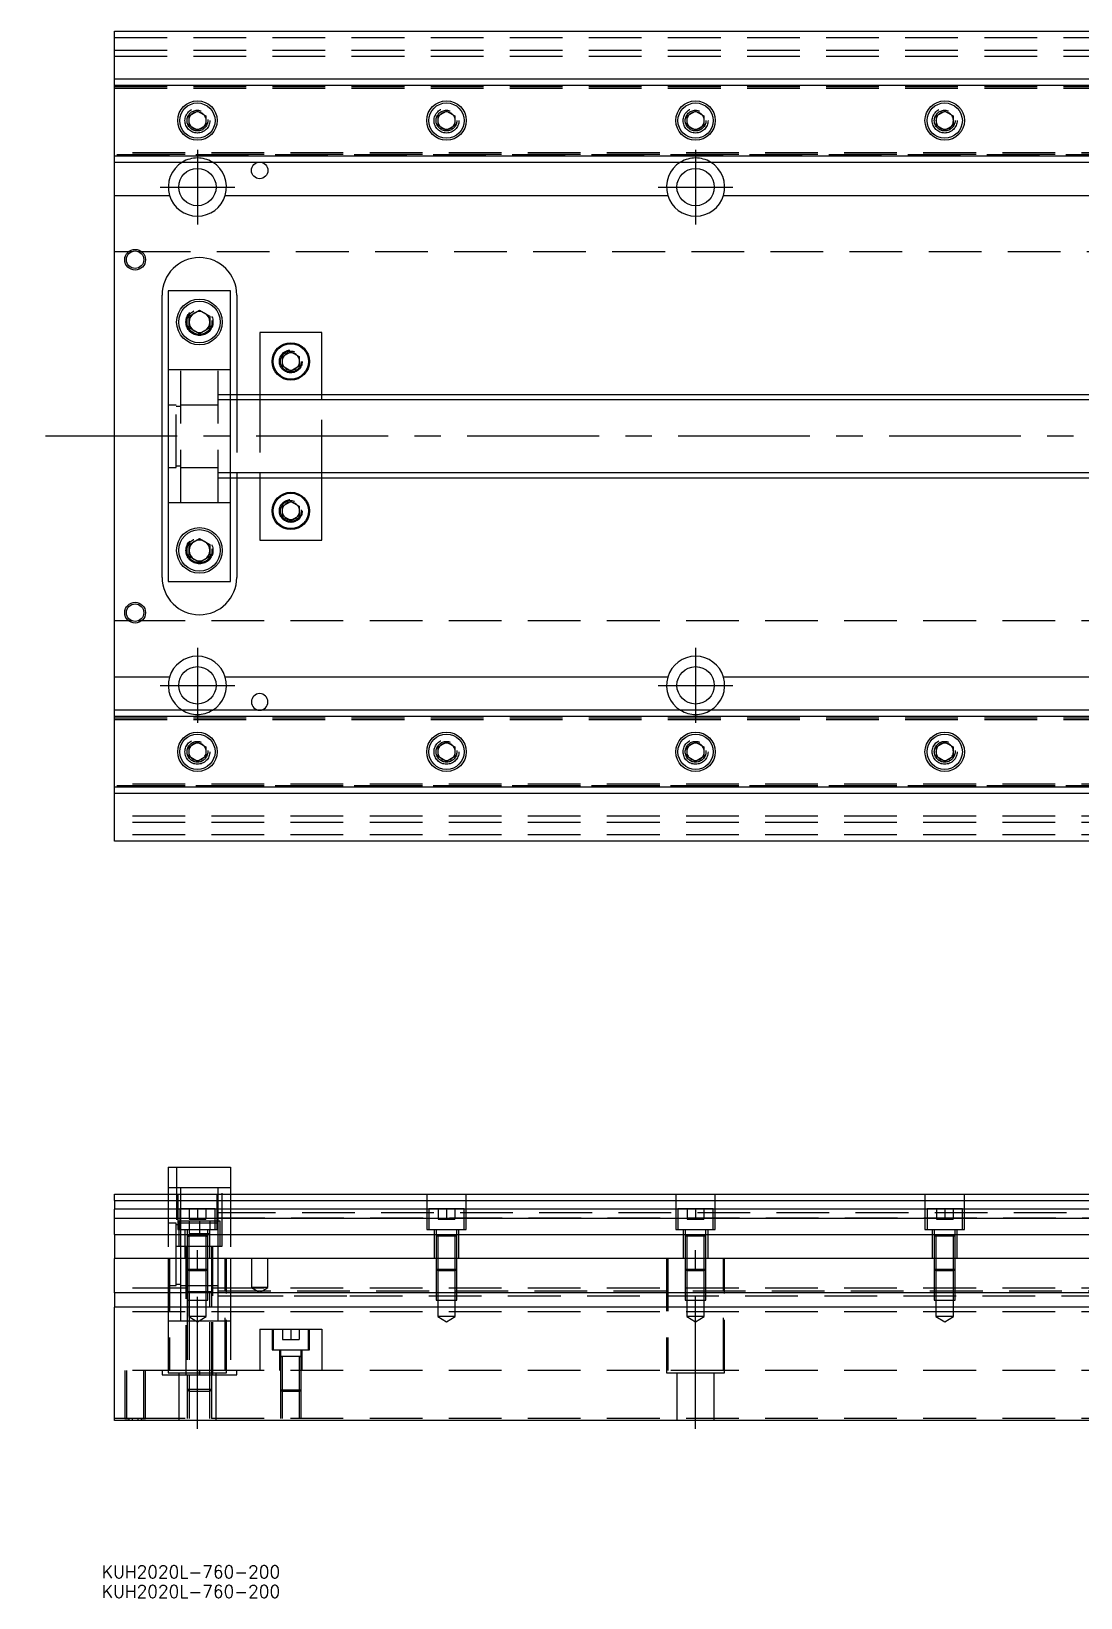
# Model space of a CAD drawing. Extents: x -20 to 986, y -280 to 102.
# Drawn here: x -20 to 232.8, y -279.7 to 97.5 of the extents above; entities that cross this region are included whole.
import ezdxf

# ---------------------------------------------------------------- set-up
doc = ezdxf.new("R2010")
doc.units = 0
doc.linetypes.add('CENTER', pattern=[50.8, 31.75, -6.35, 6.35, -6.35])
doc.linetypes.add('DASHED', pattern=[19.05, 12.7, -6.35])
doc.layers.get('0').update_dxf_attribs({"linetype": 'CONTINUOUS'})
doc.layers.add('CENTER', color=1, linetype='CENTER')
doc.styles.get("Standard").update_dxf_attribs({"font": 'txt.shx', "height": 3, "bigfont": 'bigfont.shx'})

# ---------------------------------------------------------------- blocks, each defined once
blk = doc.blocks.new('*U2')
at = {"color": 7, "linetype": 'CONTINUOUS'}
blk.add_text('KUH2020L-760-200', height=3, dxfattribs=at).set_placement((-3.01, -279.71))
blk = doc.blocks.new('*U3')
at = {"color": 7, "linetype": 'CONTINUOUS'}
blk.add_text('KUH2020L-760-200', height=3, dxfattribs=at).set_placement((-3.01, -274.98))

msp = doc.modelspace()

# ---------------------------------------------------------------- linework, layer by layer
at = {"color": 7, "linetype": 'CONTINUOUS'}
for p, q in [((0, 86), (0, 97.5)), ((0, 97.5), (280, 97.5)), ((0, 84.460392), (0, 86)), ((280, 86), (0, 86)), ((280, 84.460392), (0, 84.460392)), ((0, 67.539608), (0, 84.460392)), ((18, 77.1547), (20, 78.309402)), ((18, 74.8453), (18, 77.1547)), ((20, 78.309402), (22, 77.1547)), ((22, 77.1547), (22, 74.8453)), ((78, 77.1547), (80, 78.309402)), ((78, 74.8453), (78, 77.1547)), ((80, 78.309402), (82, 77.1547)), ((82, 77.1547), (82, 74.8453)), ((138, 77.1547), (140, 78.309402)), ((138, 74.8453), (138, 77.1547)), ((140, 78.309402), (142, 77.1547)), ((142, 77.1547), (142, 74.8453)), ((198, 77.1547), (200, 78.309402)), ((198, 74.8453), (198, 77.1547)), ((200, 78.309402), (202, 77.1547)), ((202, 77.1547), (202, 74.8453)), ((20, 73.690598), (18, 74.8453)), ((22, 74.8453), (20, 73.690598)), ((80, 73.690598), (78, 74.8453)), ((82, 74.8453), (80, 73.690598)), ((140, 73.690598), (138, 74.8453)), ((142, 74.8453), (140, 73.690598)), ((200, 73.690598), (198, 74.8453)), ((202, 74.8453), (200, 73.690598)), ((0, 67.539608), (280, 67.539608)), ((0, 66), (0, 67.539608)), ((0, 66), (280, 66)), ((0, 58), (0, 66)), ((0, 58), (13.291796, 58)), ((0, -58), (0, 58)), ((26.708204, 58), (133.291796, 58)), ((146.708204, 58), (253.291796, 58)), ((11.5, -34), (11.5, 34)), ((28, 35), (13, 35)), ((13, 35), (13, -35)), ((28, -35), (28, 35)), ((29.5, 34), (29.5, 10)), ((18, 28.943376), (20.5, 30.386752)), ((20.5, 30.386752), (23, 28.943376)), ((18, 26.056624), (18, 28.943376)), ((23, 28.943376), (23, 26.056624)), ((20.5, 24.613248), (18, 26.056624)), ((23, 26.056624), (20.5, 24.613248)), ((50, 25), (35, 25)), ((35, 25), (35, 10)), ((50, 10), (50, 25)), ((40.5, 19.1547), (42.5, 20.309402)), ((40.5, 16.8453), (40.5, 19.1547)), ((42.5, 20.309402), (44.5, 19.1547)), ((44.5, 19.1547), (44.5, 16.8453)), ((42.5, 15.690598), (40.5, 16.8453)), ((44.5, 16.8453), (42.5, 15.690598)), ((280, 10), (28, 10)), ((28, -10), (280, -10)), ((29.5, -10), (29.5, -34)), ((35, -10), (35, -25)), ((50, -25), (50, -10)), ((40.5, -16.8453), (42.5, -15.690598)), ((40.5, -19.1547), (40.5, -16.8453)), ((42.5, -15.690598), (44.5, -16.8453)), ((44.5, -16.8453), (44.5, -19.1547)), ((42.5, -20.309402), (40.5, -19.1547)), ((44.5, -19.1547), (42.5, -20.309402)), ((18, -26.056624), (20.5, -24.613248)), ((18, -28.943376), (18, -26.056624)), ((20.5, -24.613248), (23, -26.056624)), ((23, -26.056624), (23, -28.943376)), ((35, -25), (50, -25)), ((20.5, -30.386752), (18, -28.943376)), ((23, -28.943376), (20.5, -30.386752)), ((13, -35), (28, -35)), ((0, -66), (0, -58)), ((13.291796, -58), (0, -58)), ((133.291796, -58), (26.708204, -58)), ((253.291796, -58), (146.708204, -58)), ((0, -67.539608), (0, -66)), ((280, -66), (0, -66)), ((280, -67.539608), (0, -67.539608)), ((0, -84.460392), (0, -67.539608)), ((18, -74.8453), (20, -73.690598)), ((18, -77.1547), (18, -74.8453)), ((20, -73.690598), (22, -74.8453)), ((22, -74.8453), (22, -77.1547)), ((78, -74.8453), (80, -73.690598)), ((78, -77.1547), (78, -74.8453)), ((80, -73.690598), (82, -74.8453)), ((82, -74.8453), (82, -77.1547)), ((138, -74.8453), (140, -73.690598)), ((138, -77.1547), (138, -74.8453)), ((140, -73.690598), (142, -74.8453)), ((142, -74.8453), (142, -77.1547)), ((198, -74.8453), (200, -73.690598)), ((198, -77.1547), (198, -74.8453)), ((200, -73.690598), (202, -74.8453)), ((202, -74.8453), (202, -77.1547)), ((20, -78.309402), (18, -77.1547)), ((22, -77.1547), (20, -78.309402)), ((80, -78.309402), (78, -77.1547)), ((82, -77.1547), (80, -78.309402)), ((140, -78.309402), (138, -77.1547)), ((142, -77.1547), (140, -78.309402)), ((200, -78.309402), (198, -77.1547)), ((202, -77.1547), (200, -78.309402)), ((0, -84.460392), (280, -84.460392)), ((0, -86), (0, -84.460392)), ((0, -86), (280, -86)), ((0, -97.5), (0, -86)), ((280, -97.5), (0, -97.5)), ((13, -176.03), (13, -182.53)), ((13, -176.03), (28, -176.03)), ((28, -176.03), (28, -182.53)), ((0, -184.069608), (0, -182.53)), ((0, -182.53), (286.5, -182.53)), ((0, -184.069608), (0, -186.15154)), ((0, -184.069608), (286.5, -184.069608)), ((286.5, -186.15154), (0, -186.15154)), ((0, -188.366666), (0, -186.15154)), ((0, -192.211934), (0, -188.366666)), ((286.5, -188.366666), (0, -188.366666)), ((0, -192.211934), (0, -198.03)), ((0, -192.211934), (286.5, -192.211934)), ((760, -198.03), (0, -198.03)), ((0, -206.33), (0, -198.03)), ((760, -206.33), (0, -206.33)), ((0, -206.33), (0, -209.73)), ((23, -209.73), (23, -206.33)), ((760, -209.73), (0, -209.73)), ((0, -237.03), (0, -209.73)), ((18, -208.03), (18, -209.73)), ((760, -237.03), (0, -237.03))]:
    msp.add_line(p, q, dxfattribs=at)
at = {"color": 3, "linetype": 'DASHED'}
for p, q in [((0, 96), (760, 96)), ((0, 93), (760, 93)), ((0, 91.5), (760, 91.5)), ((0, 84.204452), (280, 84.204452)), ((0, 84.2), (760, 84.2)), ((0, 83.8), (760, 83.8)), ((22.483582, 76.286038), (22.5, 76)), ((77.5, 76), (77.518502, 76.303588)), ((137.5, 76), (137.518502, 76.303588)), ((197.5, 76), (197.518502, 76.303588)), ((760, 68.2), (0, 68.2)), ((760, 67.8), (0, 67.8)), ((280, 67.795548), (0, 67.795548)), ((0, 44.5), (4.359688, 44.5)), ((5.640312, 44.5), (760, 44.5)), ((23.477798, 27.864306), (23.5, 27.5)), ((16, 16), (13, 16)), ((16, -16), (16, 16)), ((25, 16), (16, 16)), ((25, -16), (25, 16)), ((28, 16), (25, 16)), ((40, 18), (40.012884, 18.253488)), ((28, 10), (25, 10)), ((28, 8.75), (25, 8.75)), ((29.5, 10), (29.5, 8.75)), ((29.5, 8.75), (29.5, -8.75)), ((35, 10), (35, 8.75)), ((35, 8.75), (35, -8.75)), ((50, 8.75), (50, 10)), ((50, -8.75), (50, 8.75)), ((14.85, 7.5), (13, 7.5)), ((14.85, -7.5), (14.85, 7.5)), ((16, 7.15), (14.85, 7.15)), ((25, 7.5), (16, 7.5)), ((13, -7.5), (14.85, -7.5)), ((14.85, -7.15), (16, -7.15)), ((16, -7.5), (25, -7.5)), ((25, -8.75), (28, -8.75)), ((25, -10), (28, -10)), ((29.5, -8.75), (29.5, -10)), ((35, -8.75), (35, -10)), ((50, -10), (50, -8.75)), ((13, -16), (16, -16)), ((16, -16), (25, -16)), ((25, -16), (28, -16)), ((44.983582, -17.713962), (45, -18)), ((23.477798, -27.135694), (23.5, -27.5)), ((4.359688, -44.5), (0, -44.5)), ((760, -44.5), (5.640312, -44.5)), ((0, -67.795548), (280, -67.795548)), ((0, -67.8), (760, -67.8)), ((0, -68.2), (760, -68.2)), ((22.483582, -75.713962), (22.5, -76)), ((82.483582, -75.713962), (82.5, -76)), ((142.483582, -75.713962), (142.5, -76)), ((202.483582, -75.713962), (202.5, -76)), ((760, -83.8), (0, -83.8)), ((760, -84.2), (0, -84.2)), ((280, -84.204452), (0, -84.204452)), ((760, -91.5), (0, -91.5)), ((760, -93), (0, -93)), ((760, -96), (0, -96)), ((15, -176.03), (15, -195.03)), ((26, -195.03), (26, -176.03)), ((16, -181.03), (13, -181.03)), ((16, -182.53), (16, -181.03)), ((25, -181.03), (16, -181.03)), ((25, -182.53), (25, -181.03)), ((28, -181.03), (25, -181.03)), ((13, -182.53), (13, -198.03)), ((15.25, -182.53), (15.25, -191.03)), ((16, -186.03), (16, -182.53)), ((24.75, -191.03), (24.75, -182.53)), ((25, -189.03), (25, -182.53)), ((28, -182.53), (28, -198.03)), ((75.25, -182.53), (75.25, -191.03)), ((84.75, -191.03), (84.75, -182.53)), ((135.25, -182.53), (135.25, -191.03)), ((144.75, -191.03), (144.75, -182.53)), ((195.25, -182.53), (195.25, -191.03)), ((204.75, -191.03), (204.75, -182.53)), ((24.25, -186.03), (15.75, -186.03)), ((15.75, -186.03), (15.75, -191.03)), ((16, -189.03), (16, -186.03)), ((18, -186.03), (18, -188.53)), ((18, -188.53), (20, -188.53)), ((20, -186.03), (20, -188.53)), ((20, -188.53), (22, -188.53)), ((22, -186.03), (22, -188.53)), ((24.25, -191.03), (24.25, -186.03)), ((28, -187.03), (25, -187.03)), ((703, -188.28), (25, -188.28)), ((286.5, -187.03), (28, -187.03)), ((84.25, -186.03), (75.75, -186.03)), ((75.75, -186.03), (75.75, -191.03)), ((78, -186.03), (78, -188.53)), ((78, -188.53), (80, -188.53)), ((80, -186.03), (80, -188.53)), ((80, -188.53), (82, -188.53)), ((82, -186.03), (82, -188.53)), ((84.25, -191.03), (84.25, -186.03)), ((144.25, -186.03), (135.75, -186.03)), ((135.75, -186.03), (135.75, -191.03)), ((138, -186.03), (138, -188.53)), ((138, -188.53), (140, -188.53)), ((140, -186.03), (140, -188.53)), ((140, -188.53), (142, -188.53)), ((142, -186.03), (142, -188.53)), ((144.25, -191.03), (144.25, -186.03)), ((204.25, -186.03), (195.75, -186.03)), ((195.75, -186.03), (195.75, -191.03)), ((198, -186.03), (198, -188.53)), ((198, -188.53), (200, -188.53)), ((200, -186.03), (200, -188.53)), ((200, -188.53), (202, -188.53)), ((202, -186.03), (202, -188.53)), ((204.25, -191.03), (204.25, -186.03)), ((14.85, -189.53), (13, -189.53)), ((14.85, -197.03), (14.85, -189.53)), ((15.5, -189.88), (14.85, -189.88)), ((15.25, -191.03), (24.75, -191.03)), ((15.75, -189.03), (15.5, -189.03)), ((15.5, -189.03), (15.5, -195.03)), ((15.75, -189.88), (15.5, -189.88)), ((24.25, -189.03), (15.75, -189.03)), ((16, -189.88), (15.75, -189.88)), ((16, -191.03), (16, -189.03)), ((24.25, -189.53), (16, -189.53)), ((16, -195.03), (16, -191.03)), ((17, -191.03), (17, -198.03)), ((17.5, -191.03), (17.5, -192.63)), ((18, -189.03), (18, -192.03)), ((18, -192.03), (20.5, -192.03)), ((20.5, -189.03), (20.5, -192.03)), ((20.5, -192.03), (23, -192.03)), ((22.5, -192.63), (22.5, -191.03)), ((23, -189.03), (23, -191.03)), ((23, -198.03), (23, -191.03)), ((25.5, -189.03), (24.25, -189.03)), ((25, -189.53), (24.25, -189.53)), ((25, -195.03), (25, -189.03)), ((25.5, -195.03), (25.5, -189.03)), ((75.25, -191.03), (84.75, -191.03)), ((77, -191.03), (77, -198.03)), ((77.5, -191.03), (77.5, -192.63)), ((82.5, -192.63), (82.5, -191.03)), ((83, -198.03), (83, -191.03)), ((135.25, -191.03), (144.75, -191.03)), ((137, -191.03), (137, -198.03)), ((137.5, -191.03), (137.5, -192.63)), ((142.5, -192.63), (142.5, -191.03)), ((143, -198.03), (143, -191.03)), ((195.25, -191.03), (204.75, -191.03)), ((197, -191.03), (197, -198.03)), ((197.5, -191.03), (197.5, -192.63)), ((202.5, -192.63), (202.5, -191.03)), ((203, -198.03), (203, -191.03)), ((15, -195.03), (26, -195.03)), ((16, -197.03), (16, -195.03)), ((17.25, -195.03), (17.25, -226.03)), ((17.5, -192.625), (17.5, -192.63)), ((17.5, -192.63), (17.757448, -192.63)), ((17.757468, -192.63), (17.5, -192.63)), ((17.5, -192.63), (17.5, -192.635)), ((17.5, -192.63), (17.5, -198.02998)), ((22.242552, -192.63), (17.757468, -192.63)), ((17.9, -192.63), (17.9, -198.02998)), ((22.1, -198.02998), (22.1, -192.63)), ((22.5, -192.63), (22.242552, -192.63)), ((22.242602, -192.63), (22.5, -192.63)), ((22.5, -192.63), (22.5, -192.625)), ((22.5, -192.635), (22.5, -192.63)), ((22.5, -198.02998), (22.5, -192.63)), ((23.5, -198.03), (23.5, -195.03)), ((23.75, -226.03), (23.75, -195.03)), ((25, -197.03), (25, -195.03)), ((77.5, -192.625), (77.5, -192.63)), ((77.757468, -192.63), (77.5, -192.63)), ((77.5, -192.63), (77.5, -198.02998)), ((77.5, -192.63), (77.5, -192.635)), ((82.242552, -192.63), (77.757468, -192.63)), ((77.9, -192.63), (77.9, -198.02998)), ((82.1, -198.02998), (82.1, -192.63)), ((82.5, -192.63), (82.242552, -192.63)), ((82.5, -192.63), (82.5, -192.625)), ((82.5, -198.02998), (82.5, -192.63)), ((82.5, -192.635), (82.5, -192.63)), ((137.5, -192.625), (137.5, -192.63)), ((137.757468, -192.63), (137.5, -192.63)), ((137.5, -192.63), (137.5, -198.02998)), ((137.5, -192.63), (137.5, -192.635)), ((142.242552, -192.63), (137.757468, -192.63)), ((137.9, -192.63), (137.9, -198.02998)), ((142.1, -198.02998), (142.1, -192.63)), ((142.5, -192.63), (142.242552, -192.63)), ((142.5, -192.63), (142.5, -192.625)), ((142.5, -198.02998), (142.5, -192.63)), ((142.5, -192.635), (142.5, -192.63)), ((197.5, -192.625), (197.5, -192.63)), ((197.757468, -192.63), (197.5, -192.63)), ((197.5, -192.63), (197.5, -198.02998)), ((197.5, -192.63), (197.5, -192.635)), ((202.242552, -192.63), (197.757468, -192.63)), ((197.9, -192.63), (197.9, -198.02998)), ((202.1, -198.02998), (202.1, -192.63)), ((202.5, -192.63), (202.242552, -192.63)), ((202.5, -192.63), (202.5, -192.625)), ((202.5, -198.02998), (202.5, -192.63)), ((202.5, -192.635), (202.5, -192.63)), ((13, -198.03), (13, -206.33)), ((13, -198.03), (13, -225.53)), ((13.291796, -198.03), (13.291796, -225.03)), ((14.85, -198.03), (14.85, -197.03)), ((14.85, -204.53), (14.85, -198.03)), ((16, -198.03), (16, -197.03)), ((16, -206.33), (16, -198.03)), ((17.5, -198.03), (17.5, -200.63)), ((17.500006, -198.03), (17.500006, -200.630006)), ((17.9, -198.03), (17.9, -201.03)), ((22.1, -201.03), (22.1, -198.03)), ((22.499994, -200.630006), (22.499994, -198.03)), ((22.5, -200.63), (22.5, -198.03)), ((23.5, -206.03), (23.5, -198.03)), ((25, -198.03), (25, -197.03)), ((25, -206.33), (25, -198.03)), ((26.708204, -225.03), (26.708204, -198.03)), ((27, -225.53), (27, -198.03)), ((28, -198.03), (28, -206.33)), ((33, -198.03), (33, -205.03)), ((37, -205.03), (37, -198.03)), ((77.5, -198.03), (77.5, -200.63)), ((77.500006, -198.03), (77.500006, -200.630006)), ((77.9, -198.03), (77.9, -201.03)), ((82.1, -201.03), (82.1, -198.03)), ((82.499994, -200.630006), (82.499994, -198.03)), ((82.5, -200.63), (82.5, -198.03)), ((133, -198.03), (133, -225.53)), ((133.291796, -198.03), (133.291796, -225.03)), ((137.5, -198.03), (137.5, -200.63)), ((137.500006, -198.03), (137.500006, -200.630006)), ((137.9, -198.03), (137.9, -201.03)), ((142.1, -201.03), (142.1, -198.03)), ((142.499994, -200.630006), (142.499994, -198.03)), ((142.5, -200.63), (142.5, -198.03)), ((146.708204, -225.03), (146.708204, -198.03)), ((147, -225.53), (147, -198.03)), ((197.5, -198.03), (197.5, -200.63)), ((197.500006, -198.03), (197.500006, -200.630006)), ((197.9, -198.03), (197.9, -201.03)), ((202.1, -201.03), (202.1, -198.03)), ((202.499994, -200.630006), (202.499994, -198.03)), ((202.5, -200.63), (202.5, -198.03)), ((17.5, -200.63), (22.5, -200.63)), ((17.5, -200.63), (17.9, -201.03)), ((17.500006, -200.63002), (17.500006, -206.33)), ((22.1, -201.03), (17.9, -201.03)), ((17.9, -201.03002), (17.9, -208.03)), ((22.1, -201.03), (22.5, -200.63)), ((22.1, -208.03), (22.1, -201.03002)), ((22.499994, -206.33), (22.499994, -200.63002)), ((77.5, -200.63), (82.5, -200.63)), ((77.5, -200.63), (77.9, -201.03)), ((77.500006, -200.63002), (77.500006, -206.33)), ((82.1, -201.03), (77.9, -201.03)), ((77.9, -201.03002), (77.9, -208.03)), ((82.1, -201.03), (82.5, -200.63)), ((82.1, -208.03), (82.1, -201.03002)), ((82.499994, -206.33), (82.499994, -200.63002)), ((137.5, -200.63), (142.5, -200.63)), ((137.5, -200.63), (137.9, -201.03)), ((137.500006, -200.63002), (137.500006, -206.33)), ((142.1, -201.03), (137.9, -201.03)), ((137.9, -201.03002), (137.9, -208.03)), ((142.1, -201.03), (142.5, -200.63)), ((142.1, -208.03), (142.1, -201.03002)), ((142.499994, -206.33), (142.499994, -200.63002)), ((197.5, -200.63), (202.5, -200.63)), ((197.5, -200.63), (197.9, -201.03)), ((197.500006, -200.63002), (197.500006, -206.33)), ((202.1, -201.03), (197.9, -201.03)), ((197.9, -201.03002), (197.9, -208.03)), ((202.1, -201.03), (202.5, -200.63)), ((202.1, -208.03), (202.1, -201.03002)), ((202.499994, -206.33), (202.499994, -200.63002)), ((760, -205.18), (0, -205.18)), ((13, -204.53), (14.85, -204.53)), ((13, -206.33), (13, -209.73)), ((14.85, -204.18), (16, -204.18)), ((16, -204.53), (17.5, -204.53)), ((16, -209.73), (16, -206.33)), ((23.500006, -206.03), (17.499994, -206.03)), ((22.499994, -206.03), (17.499994, -206.03)), ((17.5, -204.53), (22.499994, -204.53)), ((17.5, -206.03), (17.84965, -206.03)), ((17.849602, -206.03), (17.5, -206.03)), ((17.500006, -206.33), (17.500006, -208.03)), ((22.500266, -206.03), (17.849602, -206.03)), ((18, -206.03), (18, -206.33)), ((18, -206.33), (18, -208.03)), ((22.499994, -204.53), (23.5, -204.53)), ((23.500006, -206.03), (22.499994, -206.03)), ((22.499994, -208.03), (22.499994, -206.33)), ((23.15035, -206.03), (22.500266, -206.03)), ((23, -206.33), (23, -206.03)), ((23.150204, -206.03), (23.5, -206.03)), ((23.5, -206.03), (23.15035, -206.03)), ((23.5, -204.53), (25, -204.53)), ((23.5, -206.03), (23.5, -206.025)), ((23.5, -206.035), (23.5, -206.03)), ((23.5, -206.33), (23.5, -206.03)), ((23.5, -209.73), (23.5, -206.33)), ((25, -205.78), (703, -205.78)), ((25, -209.73), (25, -206.33)), ((25, -207.03), (28, -207.03)), ((28, -206.33), (28, -209.73)), ((28, -207.03), (43.291796, -207.03)), ((37, -205.03), (33, -205.03)), ((33, -205.03), (35, -206.1847)), ((35, -206.1847), (37, -205.03)), ((43.291796, -207.03), (56.708204, -207.03)), ((56.708204, -207.03), (313.291796, -207.03)), ((77.500006, -206.33), (77.500006, -208.03)), ((77.500006, -207.03), (82.499994, -207.03)), ((82.499994, -208.03), (82.499994, -206.33)), ((137.500006, -206.33), (137.500006, -208.03)), ((137.500006, -207.03), (142.499994, -207.03)), ((142.499994, -208.03), (142.499994, -206.33)), ((197.500006, -206.33), (197.500006, -208.03)), ((197.500006, -207.03), (202.499994, -207.03)), ((202.499994, -208.03), (202.499994, -206.33)), ((760, -210.88), (0, -210.88)), ((13, -209.73), (13, -226.03)), ((16, -213.03), (16, -209.73)), ((17.5, -208.03002), (17.5, -209.73)), ((17.5, -209.73), (17.5, -226.02998)), ((17.500006, -208.03), (22.499994, -208.03)), ((17.9, -208.03), (17.9, -212.03)), ((18, -209.73), (18, -226.02998)), ((22.1, -212.03), (22.1, -208.03)), ((23, -226.02998), (23, -209.73)), ((23.5, -226.02998), (23.5, -209.73)), ((25, -213.03), (25, -209.73)), ((28, -209.73), (28, -226.03)), ((77.500006, -208.03), (82.499994, -208.03)), ((77.9, -208.03), (77.9, -212.03)), ((82.1, -212.03), (82.1, -208.03)), ((137.500006, -208.03), (142.499994, -208.03)), ((137.9, -208.03), (137.9, -212.03)), ((142.1, -212.03), (142.1, -208.03)), ((197.500006, -208.03), (202.499994, -208.03)), ((197.9, -208.03), (197.9, -212.03)), ((202.1, -212.03), (202.1, -208.03)), ((13, -213.03), (16, -213.03)), ((16, -213.03), (17.5, -213.03)), ((17.5, -213.03), (18, -213.03)), ((22.1, -212.03), (17.9, -212.03)), ((17.9, -212.03), (20, -213.242436)), ((18, -213.03), (23, -213.03)), ((20, -213.242436), (22.1, -212.03)), ((23, -213.03), (23.5, -213.03)), ((23.5, -213.03), (25, -213.03)), ((25, -213.03), (28, -213.03)), ((82.1, -212.03), (77.9, -212.03)), ((77.9, -212.03), (80, -213.242436)), ((80, -213.242436), (82.1, -212.03)), ((142.1, -212.03), (137.9, -212.03)), ((137.9, -212.03), (140, -213.242436)), ((140, -213.242436), (142.1, -212.03)), ((202.1, -212.03), (197.9, -212.03)), ((197.9, -212.03), (200, -213.242436)), ((200, -213.242436), (202.1, -212.03)), ((35, -215.03), (43.291796, -215.03)), ((35, -215.03), (35, -225.03)), ((38, -215.03), (38, -220.03)), ((38.25, -215.03), (38.25, -220.03)), ((40.5, -215.03), (40.5, -217.53)), ((40.5, -217.53), (42.5, -217.53)), ((42.5, -215.03), (42.5, -217.53)), ((42.5, -217.53), (44.5, -217.53)), ((43.291796, -215.03), (50, -215.03)), ((44.5, -215.03), (44.5, -217.53)), ((46.75, -220.03), (46.75, -215.03)), ((47, -220.03), (47, -215.03)), ((50, -215.03), (50, -225.03)), ((38, -220.03), (47, -220.03)), ((39.75, -220.03), (39.75, -225.03)), ((40, -220.03), (40, -221.635)), ((40, -221.625), (40, -225.02998)), ((40, -221.63), (40.257448, -221.63)), ((40.257468, -221.63), (40, -221.63)), ((44.742552, -221.63), (40.257468, -221.63)), ((40.4, -221.63), (40.4, -225.02998)), ((44.6, -225.02998), (44.6, -221.63)), ((45, -221.63), (44.742552, -221.63)), ((44.742602, -221.63), (45, -221.63)), ((45, -221.635), (45, -220.03)), ((45, -225.02998), (45, -221.625)), ((45.25, -225.03), (45.25, -220.03)), ((760, -225.03), (0, -225.03)), ((2.500006, -225.03), (2.500006, -236.53)), ((2.9, -225.03), (2.9, -236.53)), ((7.1, -236.53), (7.1, -225.03)), ((7.499994, -236.53), (7.499994, -225.03)), ((11.5, -225.03), (11.5, -226.03)), ((11.5, -226.03), (20.5, -226.03)), ((13, -225.53), (20, -225.53)), ((26.708204, -225.03), (13.291796, -225.03)), ((15.5, -225.53), (15.5, -237.03)), ((17.5, -226.03), (17.5, -229.53)), ((17.500006, -226.03), (17.500006, -229.530006)), ((18, -226.03), (18, -230.03)), ((20, -225.53), (27, -225.53)), ((20.5, -225.03), (20.5, -226.03)), ((20.5, -226.03), (20.5, -225.03)), ((20.5, -226.03), (29.5, -226.03)), ((23, -230.03), (23, -226.03)), ((23.499994, -229.530006), (23.499994, -226.03)), ((23.5, -229.53), (23.5, -226.03)), ((24.5, -237.03), (24.5, -225.53)), ((29.5, -226.03), (29.5, -225.03)), ((40, -225.03), (40, -229.63)), ((40.000006, -225.03), (40.000006, -229.630006)), ((40.4, -225.03), (40.4, -230.03)), ((44.6, -230.03), (44.6, -225.03)), ((44.999994, -229.630006), (44.999994, -225.03)), ((45, -229.63), (45, -225.03)), ((133, -225.53), (140, -225.53)), ((146.708204, -225.03), (133.291796, -225.03)), ((135.5, -225.53), (135.5, -237.03)), ((140, -225.53), (147, -225.53)), ((144.5, -237.03), (144.5, -225.53)), ((17.5, -229.53), (23.5, -229.53)), ((17.5, -229.53), (18, -230.03)), ((17.500006, -229.53002), (17.500006, -236.53)), ((23, -230.03), (18, -230.03)), ((18, -230.03002), (18, -236.53)), ((23, -230.03), (23.5, -229.53)), ((23, -236.53), (23, -230.03002)), ((23.499994, -236.53), (23.499994, -229.53002)), ((40, -229.63), (45, -229.63)), ((40, -229.63), (40.4, -230.03)), ((40.000006, -229.63002), (40.000006, -236.53)), ((44.6, -230.03), (40.4, -230.03)), ((40.4, -230.03002), (40.4, -236.53)), ((44.6, -230.03), (45, -229.63)), ((44.6, -236.53), (44.6, -230.03002)), ((44.999994, -236.53), (44.999994, -229.63002)), ((3.500008, -236.53), (0, -236.53)), ((2.500006, -236.53), (3.500008, -236.53)), ((3.500008, -236.53), (3.500008, -237.03)), ((4.359688, -236.53), (3.500008, -236.53)), ((5.640312, -236.53), (4.359688, -236.53)), ((4.359688, -237.03), (4.359688, -236.53)), ((5.640312, -236.53), (5.640312, -237.03)), ((6.499992, -236.53), (5.640312, -236.53)), ((6.499992, -237.03), (6.499992, -236.53)), ((6.499992, -236.53), (7.499994, -236.53)), ((760, -236.53), (6.499992, -236.53))]:
    msp.add_line(p, q, dxfattribs=at)
at = {"color": 3, "linetype": 'CONTINUOUS'}
for p, q in [((280, 8.75), (28, 8.75)), ((28, -8.75), (280, -8.75))]:
    msp.add_line(p, q, dxfattribs=at)
at = {"color": 7, "linetype": 'CONTINUOUS'}
for centre, radius in [((20, 76), 4.75), ((20, 76), 4.25), ((80, 76), 4.75), ((80, 76), 4.25), ((140, 76), 4.75), ((140, 76), 4.25), ((200, 76), 4.75), ((200, 76), 4.25), ((20, 60), 4.5), ((35, 64), 2), ((140, 60), 4.5), ((5, 42.5), 2.1), ((20.5, 27.5), 5.5), ((20.5, 27.5), 5), ((42.5, 18), 4.5), ((42.5, 18), 4.25), ((42.5, -18), 4.5), ((42.5, -18), 4.25), ((20.5, -27.5), 5.5), ((20.5, -27.5), 5), ((5, -42.5), 2.1), ((20, -60), 4.5), ((140, -60), 4.5), ((20, -76), 4.75), ((80, -76), 4.75), ((140, -76), 4.75), ((200, -76), 4.75), ((20, -76), 4.25), ((80, -76), 4.25), ((140, -76), 4.25), ((200, -76), 4.25)]:
    msp.add_circle(centre, radius, dxfattribs=at)
at = {"color": 3, "linetype": 'DASHED'}
for centre, radius in [((20, 76), 3), ((20, 76), 2.5), ((80, 76), 3), ((80, 76), 2.5), ((140, 76), 3), ((140, 76), 2.5), ((200, 76), 3), ((200, 76), 2.5), ((20.5, 27.5), 3.25), ((20.5, 27.5), 3), ((42.5, 18), 2.75), ((42.5, 18), 2.5), ((42.5, -18), 2.75), ((42.5, -18), 2.5), ((20.5, -27.5), 3.25), ((20.5, -27.5), 3), ((20, -76), 3), ((20, -76), 2.5), ((80, -76), 3), ((80, -76), 2.5), ((140, -76), 3), ((140, -76), 2.5), ((200, -76), 3), ((200, -76), 2.5)]:
    msp.add_circle(centre, radius, dxfattribs=at)
at = {"color": 3, "linetype": 'CONTINUOUS'}
for centre in [(5, 42.5), (5, -42.5)]:
    msp.add_circle(centre, 2.5, dxfattribs=at)
at = {"color": 7, "linetype": 'CONTINUOUS'}
for centre, radius, start, end in [((20, 76), 2.1, 162.24721, 180), ((20, 76), 2.1, 180, 197.75279), ((20, 76), 2.1, 137.75279, 162.24721), ((20, 76), 2.1, 102.24721, 137.75279), ((20, 76), 2.1, 77.75279, 102.24721), ((20, 76), 2.1, 42.24721, 77.75279), ((20, 76), 2.1, 17.75279, 42.24721), ((20, 76), 2.1, 342.24721, 17.75279), ((80, 76), 2.1, 162.24721, 180), ((80, 76), 2.1, 180, 197.75279), ((80, 76), 2.1, 137.75279, 162.24721), ((80, 76), 2.1, 102.24721, 137.75279), ((80, 76), 2.1, 77.75279, 102.24721), ((80, 76), 2.1, 42.24721, 77.75279), ((80, 76), 2.1, 17.75279, 42.24721), ((80, 76), 2.1, 342.24721, 17.75279), ((140, 76), 2.1, 162.24721, 180), ((140, 76), 2.1, 180, 197.75279), ((140, 76), 2.1, 137.75279, 162.24721), ((140, 76), 2.1, 102.24721, 137.75279), ((140, 76), 2.1, 77.75279, 102.24721), ((140, 76), 2.1, 42.24721, 77.75279), ((140, 76), 2.1, 17.75279, 42.24721), ((140, 76), 2.1, 342.24721, 17.75279), ((200, 76), 2.1, 162.24721, 180), ((200, 76), 2.1, 180, 197.75279), ((200, 76), 2.1, 137.75279, 162.24721), ((200, 76), 2.1, 102.24721, 137.75279), ((200, 76), 2.1, 77.75279, 102.24721), ((200, 76), 2.1, 42.24721, 77.75279), ((200, 76), 2.1, 17.75279, 42.24721), ((200, 76), 2.1, 342.24721, 17.75279), ((20, 76), 2.1, 197.75279, 222.24721), ((20, 76), 2.1, 222.24721, 257.75279), ((20, 76), 2.1, 257.75279, 282.24721), ((20, 76), 2.1, 282.24721, 317.75279), ((20, 76), 2.1, 317.75279, 342.24721), ((80, 76), 2.1, 197.75279, 222.24721), ((80, 76), 2.1, 222.24721, 257.75279), ((80, 76), 2.1, 257.75279, 282.24721), ((80, 76), 2.1, 282.24721, 317.75279), ((80, 76), 2.1, 317.75279, 342.24721), ((140, 76), 2.1, 197.75279, 222.24721), ((140, 76), 2.1, 222.24721, 257.75279), ((140, 76), 2.1, 257.75279, 282.24721), ((140, 76), 2.1, 282.24721, 317.75279), ((140, 76), 2.1, 317.75279, 342.24721), ((200, 76), 2.1, 197.75279, 222.24721), ((200, 76), 2.1, 222.24721, 257.75279), ((200, 76), 2.1, 257.75279, 282.24721), ((200, 76), 2.1, 282.24721, 317.75279), ((200, 76), 2.1, 317.75279, 342.24721), ((20, 60), 7, 121.002719, 196.60155), ((20, 60), 7, 343.39845, 58.997281), ((140, 60), 7, 121.002719, 196.60155), ((140, 60), 7, 343.39845, 58.997281), ((20, 60), 7, 196.60155, 343.39845), ((140, 60), 7, 196.60155, 343.39845), ((20.5, 34), 9, 90, 180), ((20.5, 34), 9, 0, 90), ((20.5, 27.5), 2.5, 120, 180), ((20.5, 27.5), 2.5, 180, 240), ((20.5, 27.5), 2.5, 60, 120), ((20.5, 27.5), 2.5, 0, 60), ((20.5, 27.5), 2.5, 300, 0), ((20.5, 27.5), 2.5, 240, 300), ((42.5, 18), 2.1, 137.75279, 162.24721), ((42.5, 18), 2.1, 102.24721, 137.75279), ((42.5, 18), 2.1, 77.75279, 102.24721), ((42.5, 18), 2.1, 42.24721, 77.75279), ((42.5, 18), 2.1, 17.75279, 42.24721), ((42.5, 18), 2.1, 162.24721, 180), ((42.5, 18), 2.1, 180, 197.75279), ((42.5, 18), 2.1, 197.75279, 222.24721), ((42.5, 18), 2.1, 222.24721, 257.75279), ((42.5, 18), 2.1, 257.75279, 282.24721), ((42.5, 18), 2.1, 282.24721, 317.75279), ((42.5, 18), 2.1, 317.75279, 342.24721), ((42.5, 18), 2.1, 342.24721, 17.75279), ((42.5, -18), 2.1, 162.24721, 180), ((42.5, -18), 2.1, 180, 197.75279), ((42.5, -18), 2.1, 137.75279, 162.24721), ((42.5, -18), 2.1, 197.75279, 222.24721), ((42.5, -18), 2.1, 102.24721, 137.75279), ((42.5, -18), 2.1, 77.75279, 102.24721), ((42.5, -18), 2.1, 42.24721, 77.75279), ((42.5, -18), 2.1, 17.75279, 42.24721), ((42.5, -18), 2.1, 317.75279, 342.24721), ((42.5, -18), 2.1, 342.24721, 17.75279), ((42.5, -18), 2.1, 222.24721, 257.75279), ((42.5, -18), 2.1, 257.75279, 282.24721), ((42.5, -18), 2.1, 282.24721, 317.75279), ((20.5, -27.5), 2.5, 120, 180), ((20.5, -27.5), 2.5, 60, 120), ((20.5, -27.5), 2.5, 0, 60), ((20.5, -27.5), 2.5, 180, 240), ((20.5, -27.5), 2.5, 240, 300), ((20.5, -27.5), 2.5, 300, 0), ((20.5, -34), 9, 180, 270), ((20.5, -34), 9, 270, 0), ((20, -60), 7, 16.60155, 163.39845), ((140, -60), 7, 16.60155, 163.39845), ((20, -60), 7, 163.39845, 238.997281), ((20, -60), 7, 301.002719, 16.60155), ((140, -60), 7, 163.39845, 238.997281), ((140, -60), 7, 301.002719, 16.60155), ((35, -64), 2, 90, 270), ((35, -64), 2, 270, 90), ((20, -76), 2.1, 162.24721, 180), ((20, -76), 2.1, 137.75279, 162.24721), ((20, -76), 2.1, 102.24721, 137.75279), ((20, -76), 2.1, 77.75279, 102.24721), ((20, -76), 2.1, 42.24721, 77.75279), ((20, -76), 2.1, 17.75279, 42.24721), ((20, -76), 2.1, 342.24721, 17.75279), ((80, -76), 2.1, 162.24721, 180), ((80, -76), 2.1, 137.75279, 162.24721), ((80, -76), 2.1, 102.24721, 137.75279), ((80, -76), 2.1, 77.75279, 102.24721), ((80, -76), 2.1, 42.24721, 77.75279), ((80, -76), 2.1, 17.75279, 42.24721), ((80, -76), 2.1, 342.24721, 17.75279), ((140, -76), 2.1, 162.24721, 180), ((140, -76), 2.1, 137.75279, 162.24721), ((140, -76), 2.1, 102.24721, 137.75279), ((140, -76), 2.1, 77.75279, 102.24721), ((140, -76), 2.1, 42.24721, 77.75279), ((140, -76), 2.1, 17.75279, 42.24721), ((140, -76), 2.1, 342.24721, 17.75279), ((200, -76), 2.1, 162.24721, 180), ((200, -76), 2.1, 137.75279, 162.24721), ((200, -76), 2.1, 102.24721, 137.75279), ((200, -76), 2.1, 77.75279, 102.24721), ((200, -76), 2.1, 42.24721, 77.75279), ((200, -76), 2.1, 17.75279, 42.24721), ((200, -76), 2.1, 342.24721, 17.75279), ((20, -76), 2.1, 180, 197.75279), ((20, -76), 2.1, 197.75279, 222.24721), ((20, -76), 2.1, 222.24721, 257.75279), ((20, -76), 2.1, 257.75279, 282.24721), ((20, -76), 2.1, 282.24721, 317.75279), ((20, -76), 2.1, 317.75279, 342.24721), ((80, -76), 2.1, 180, 197.75279), ((80, -76), 2.1, 197.75279, 222.24721), ((80, -76), 2.1, 222.24721, 257.75279), ((80, -76), 2.1, 257.75279, 282.24721), ((80, -76), 2.1, 282.24721, 317.75279), ((80, -76), 2.1, 317.75279, 342.24721), ((140, -76), 2.1, 180, 197.75279), ((140, -76), 2.1, 197.75279, 222.24721), ((140, -76), 2.1, 222.24721, 257.75279), ((140, -76), 2.1, 257.75279, 282.24721), ((140, -76), 2.1, 282.24721, 317.75279), ((140, -76), 2.1, 317.75279, 342.24721), ((200, -76), 2.1, 180, 197.75279), ((200, -76), 2.1, 197.75279, 222.24721), ((200, -76), 2.1, 222.24721, 257.75279), ((200, -76), 2.1, 257.75279, 282.24721), ((200, -76), 2.1, 282.24721, 317.75279), ((200, -76), 2.1, 317.75279, 342.24721)]:
    msp.add_arc(centre, radius, start, end, dxfattribs=at)
at = {"color": 3, "linetype": 'DASHED'}
for centre, start, end in [((20, 60), 58.997281, 121.002719), ((140, 60), 58.997281, 121.002719), ((20, -60), 238.997281, 301.002719), ((140, -60), 238.997281, 301.002719)]:
    msp.add_arc(centre, 7, start, end, dxfattribs=at)
at = {"layer": 'CENTER', "color": 1, "linetype": 'CENTER'}
for p, q in [((20, 69), (20, 51)), ((140, 69), (140, 51)), ((11, 60), (29, 60)), ((131, 60), (149, 60)), ((827.945, 0), (-20, 0)), ((20, -51), (20, -69)), ((140, -51), (140, -69)), ((11, -60), (29, -60)), ((131, -60), (149, -60)), ((20, -239.03), (20, -196.03)), ((140, -239.03), (140, -196.03))]:
    msp.add_line(p, q, dxfattribs=at)

# ---------------------------------------------------------------- block references
at = {"color": 7, "linetype": 'CONTINUOUS'}
for name in ['*U3', '*U2']:
    msp.add_blockref(name, (0, 0), dxfattribs=at)

doc.saveas('drawing.dxf')
